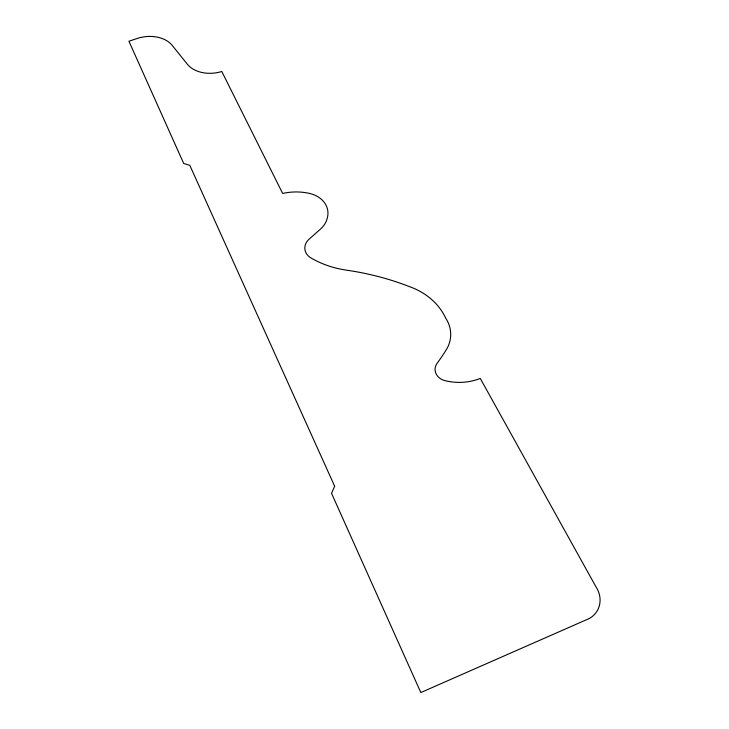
<?xml version="1.0" encoding="UTF-8"?>
<svg xmlns="http://www.w3.org/2000/svg" width="729" height="729" viewBox="0 0 729 729"><rect width="100%" height="100%" fill="white"/><g stroke="black" fill="none" stroke-linecap="round" stroke-linejoin="round"><path stroke-width="1.09" d="M334.666 486.252L331.531 493.305L420.824 692.55L585.706 620.078A24.914 22.581 33 0 0 596.094 587.027L480.256 378.415A50.037 42.665 4.4 0 1 444.69 380.556A13.131 11.382 4.3 0 1 437.072 363.379A231.257 188.62 -11 0 0 447.333 347.97A38.883 33.206 0.6 0 0 445.647 318.063A66.53 57.035 -1.6 0 0 409.853 286.779A282.023 261.702 -16.3 0 0 347.405 270.295A88.829 70.604 -3.3 0 1 311.474 258.239A15.5 12.639 -6 0 1 309.132 239.13L320.341 229.225A26.9 21.515 -6.9 0 0 327.357 217.825A27.101 21.66 -6.9 0 0 309.579 193.431A50.839 41.024 -7.5 0 0 282.652 193.44L221.798 71.488A29.37 21.159 -9.2 0 1 187.28 64.134L171.825 44.916A30.336 21.697 -11.7 0 0 138.656 37.99L128.924 41.234L183.708 163.487L189.813 165.328L334.666 486.252"/></g></svg>
